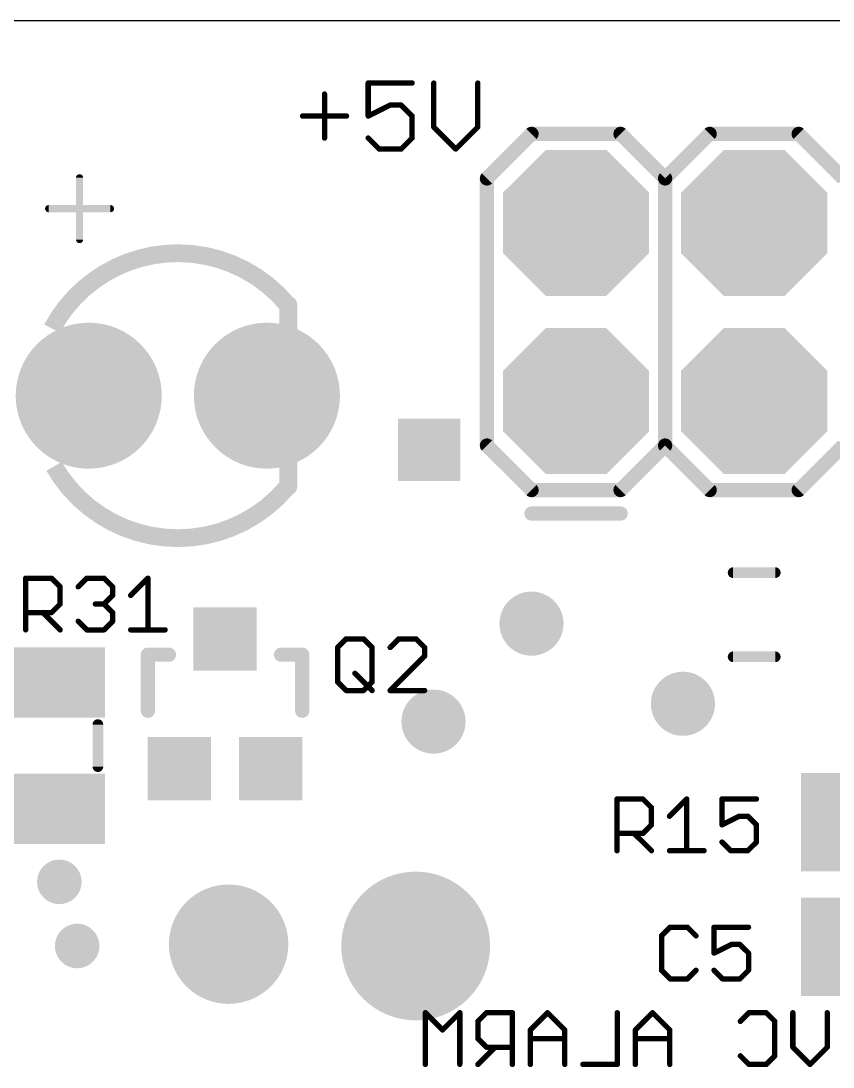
# Model space of a CAD drawing. Extents: x 0 to 96, y -11 to 42.
# Drawn here: x 61.17 to 72.75, y 27.08 to 42 of the extents above; entities that cross this region are included whole.
import ezdxf

# ---------------------------------------------------------------- set-up
doc = ezdxf.new("R2010")
doc.units = 0
for name, color, linetype in [('17', 82, 'CONTINUOUS'), ('18', 82, 'CONTINUOUS'), ('20', 7, 'CONTINUOUS'), ('21', 253, 'CONTINUOUS'), ('22', 253, 'CONTINUOUS'), ('29', 253, 'CONTINUOUS')]:
    doc.layers.add(name, color=color, linetype=linetype)

# ---------------------------------------------------------------- blocks, each defined once
blk = doc.blocks.new('RECT')
blk.add_solid([(-0.5, -0.5), (0.5, -0.5), (-0.5, 0.5), (0.5, 0.5)])
blk = doc.blocks.new('OCTAGONP')
at = {"const_width": 0.5}
blk.add_lwpolyline([(-0.25, -0.1036), (-0.25, 0.1036), (-0.1036, 0.25), (0.1036, 0.25), (0.25, 0.1036), (0.25, -0.1036), (0.1036, -0.25), (-0.1036, -0.25), (-0.25, -0.1036), (-0.25, 0.1036)], dxfattribs=at)
blk = doc.blocks.new('ROUNDP')
at = {"const_width": 0.5}
blk.add_lwpolyline([(0, -0.25, 1), (0, 0.25, 1), (0, -0.25)], format="xyb", dxfattribs=at)
blk = doc.blocks.new('ROUNDV')
at = {"const_width": 0.5}
blk.add_lwpolyline([(0, -0.25, 1), (0, 0.25, 1), (0, -0.25)], format="xyb", dxfattribs=at)

msp = doc.modelspace()

# ---------------------------------------------------------------- linework, layer by layer
at = {"layer": '20'}
msp.add_line((88.0028, 41.9972), (7.9972, 41.9972), dxfattribs=at)
at = {"layer": '21'}
for points, const_width in [([(66.1246, 41.1298, 1), (66.1246, 41.0917)], 0.0381), ([(66.1437, 41.1107, 1), (66.1056, 41.1107)], 0.0381), ([(66.7517, 41.0917, 1), (66.7517, 41.1298)], 0.0381), ([(67.0792, 41.1107, 1), (67.0411, 41.1107)], 0.0381), ([(67.7063, 41.1107, 1), (67.6682, 41.1107)], 0.0381), ([(65.5217, 40.9539, 1), (65.4836, 40.9539)], 0.0381), ([(66.4382, 40.8162, 1), (66.4382, 40.7781)], 0.0381), ([(66.4467, 40.7801, 1), (66.4296, 40.8142)], 0.0381), ([(66.6084, 40.8106, 1), (66.5814, 40.7837)], 0.0381), ([(66.5949, 40.7781, 1), (66.5949, 40.8162)], 0.0381), ([(65.1891, 40.6594, 1), (65.1891, 40.6213)], 0.0381), ([(65.8162, 40.6213, 1), (65.8162, 40.6594)], 0.0381), ([(66.1161, 40.6574, 1), (66.1331, 40.6234)], 0.0381), ([(66.1056, 40.6404, 1), (66.1437, 40.6404)], 0.0381), ([(66.7707, 40.6404, 1), (66.7326, 40.6404)], 0.0381), ([(66.7382, 40.6269, 1), (66.7652, 40.6539)], 0.0381), ([(67.0736, 40.4971, 1), (67.0467, 40.4702)], 0.0381), ([(67.0411, 40.4836, 1), (67.0792, 40.4836)], 0.0381), ([(67.6682, 40.4836, 1), (67.7063, 40.4836)], 0.0381), ([(67.7007, 40.4702, 1), (67.6737, 40.4971)], 0.0381), ([(68.453, 40.4368, 1), (68.453, 40.3352)], 0.1016), ([(68.4889, 40.3501, 1), (68.4171, 40.4219)], 0.1016), ([(69.7589, 40.4219, 1), (69.6871, 40.3501)], 0.1016), ([(69.723, 40.3352, 1), (69.723, 40.4368)], 0.1016), ([(70.993, 40.4368, 1), (70.993, 40.3352)], 0.1016), ([(71.0289, 40.3501, 1), (70.9571, 40.4219)], 0.1016), ([(72.2989, 40.4219, 1), (72.2271, 40.3501)], 0.1016), ([(72.263, 40.3352, 1), (72.263, 40.4368)], 0.1016), ([(65.4836, 40.3269, 1), (65.5217, 40.3269)], 0.0381), ([(66.1381, 40.3403, 1), (66.1111, 40.3134)], 0.0381), ([(66.7326, 40.3269, 1), (66.7707, 40.3269)], 0.0381), ([(66.7652, 40.3134, 1), (66.7382, 40.3403)], 0.0381), ([(66.2814, 40.1892, 1), (66.2814, 40.1511)], 0.0381), ([(66.2679, 40.1566, 1), (66.2949, 40.1836)], 0.0381), ([(66.5814, 40.1836, 1), (66.6084, 40.1566)], 0.0381), ([(66.5949, 40.1511, 1), (66.5949, 40.1892)], 0.0381), ([(67.3602, 40.1836, 1), (67.3871, 40.1566)], 0.0381), ([(67.3602, 40.1566, 1), (67.3871, 40.1836)], 0.0381), ([(67.8688, 39.751, 1), (67.7672, 39.751)], 0.1016), ([(70.4088, 39.751, 1), (70.3072, 39.751)], 0.1016), ([(62.0356, 39.7604, 1), (61.9848, 39.7604)], 0.0508), ([(67.7821, 39.7869, 1), (67.8539, 39.7151)], 0.1016), ([(70.3221, 39.7869, 1), (70.3939, 39.7151)], 0.1016), ([(70.3221, 39.7151, 1), (70.3939, 39.7869)], 0.1016), ([(61.5696, 39.3452, 1), (61.5696, 39.2944)], 0.0508), ([(62.4509, 39.2944, 1), (62.4509, 39.3452)], 0.0508), ([(63.4111, 38.6842, 0.277), (61.6182, 37.6084)], 0.254), ([(61.9848, 38.8791, 1), (62.0356, 38.8791)], 0.0508), ([(64.9721, 37.9531, 0.2226), (63.4111, 38.6842)], 0.254), ([(65.0494, 37.9476, 1), (64.9224, 37.9476)], 0.127), ([(64.9224, 37.4396, 1), (65.0494, 37.4396)], 0.127), ([(67.8539, 35.9769, 1), (67.7821, 35.9051)], 0.1016), ([(67.7672, 35.941, 1), (67.8688, 35.941)], 0.1016), ([(70.3939, 35.9769, 1), (70.3221, 35.9051)], 0.1016), ([(70.3072, 35.941, 1), (70.4088, 35.941)], 0.1016), ([(70.3939, 35.9051, 1), (70.3221, 35.9769)], 0.1016), ([(65.0494, 35.814, 1), (64.9224, 35.814)], 0.127), ([(61.6468, 35.644, 0.2691), (63.4111, 34.6202)], 0.254), ([(63.4111, 34.6202, 0.2206), (64.9623, 35.3396)], 0.254), ([(64.9224, 35.3568, 1), (65.0494, 35.3568)], 0.127), ([(68.453, 35.3568, 1), (68.453, 35.2552)], 0.1016), ([(68.4171, 35.2701, 1), (68.4889, 35.3419)], 0.1016), ([(69.6871, 35.3419, 1), (69.7589, 35.2701)], 0.1016), ([(69.723, 35.2552, 1), (69.723, 35.3568)], 0.1016), ([(70.993, 35.3568, 1), (70.993, 35.2552)], 0.1016), ([(70.9571, 35.2701, 1), (71.0289, 35.3419)], 0.1016), ([(72.2271, 35.3419, 1), (72.2989, 35.2701)], 0.1016), ([(72.263, 35.2552, 1), (72.263, 35.3568)], 0.1016), ([(68.453, 35.0218, 1), (68.453, 34.9202)], 0.1016), ([(69.723, 34.9202, 1), (69.723, 35.0218)], 0.1016), ([(61.2611, 34.0493, 1), (61.223, 34.0493)], 0.0381), ([(61.2421, 34.0684, 1), (61.2421, 34.0303)], 0.0381), ([(61.6241, 34.0628, 1), (61.5972, 34.0359)], 0.0381), ([(61.6107, 34.0303, 1), (61.6107, 34.0684)], 0.0381), ([(62.1133, 34.0684, 1), (62.1133, 34.0303)], 0.0381), ([(62.1268, 34.0359, 1), (62.0999, 34.0628)], 0.0381), ([(62.3726, 34.0628, 1), (62.3456, 34.0359)], 0.0381), ([(62.3591, 34.0303, 1), (62.3591, 34.0684)], 0.0381), ([(63.0037, 34.0493, 1), (62.9656, 34.0493)], 0.0381), ([(62.9981, 34.0359, 1), (62.9712, 34.0628)], 0.0381), ([(61.7526, 33.9265, 1), (61.7145, 33.9265)], 0.0381), ([(61.7201, 33.913, 1), (61.747, 33.9399)], 0.0381), ([(61.977, 33.9399, 1), (62.0039, 33.913)], 0.0381), ([(62.501, 33.9265, 1), (62.4629, 33.9265)], 0.0381), ([(62.4685, 33.913, 1), (62.4954, 33.9399)], 0.0381), ([(62.4629, 33.8036, 1), (62.501, 33.8036)], 0.0381), ([(62.4954, 33.7901, 1), (62.4685, 33.8171)], 0.0381), ([(62.7254, 33.8171, 1), (62.7524, 33.7901)], 0.0381), ([(61.2421, 33.5769, 1), (61.2421, 33.5388)], 0.0381), ([(61.5013, 33.5713, 1), (61.4743, 33.5444)], 0.0381), ([(61.5972, 33.5713, 1), (61.6241, 33.5444)], 0.0381), ([(61.6107, 33.5388, 1), (61.6107, 33.5769)], 0.0381), ([(61.7145, 33.6807, 1), (61.7526, 33.6807)], 0.0381), ([(61.747, 33.6672, 1), (61.7201, 33.6942)], 0.0381), ([(62.2362, 33.6998, 1), (62.2362, 33.6617)], 0.0381), ([(62.3726, 33.6942, 1), (62.3456, 33.6672)], 0.0381), ([(62.3456, 33.6942, 1), (62.3726, 33.6672)], 0.0381), ([(62.3591, 33.6617, 1), (62.3591, 33.6998)], 0.0381), ([(62.501, 33.5578, 1), (62.4629, 33.5578)], 0.0381), ([(62.4685, 33.5444, 1), (62.4954, 33.5713)], 0.0381), ([(62.0039, 33.4484, 1), (61.977, 33.4215)], 0.0381), ([(62.4629, 33.435, 1), (62.501, 33.435)], 0.0381), ([(62.4954, 33.4215, 1), (62.4685, 33.4484)], 0.0381), ([(61.223, 33.3121, 1), (61.2611, 33.3121)], 0.0381), ([(61.7201, 33.2986, 1), (61.747, 33.3256)], 0.0381), ([(62.1133, 33.3312, 1), (62.1133, 33.2931)], 0.0381), ([(62.0999, 33.2986, 1), (62.1268, 33.3256)], 0.0381), ([(62.3456, 33.3256, 1), (62.3726, 33.2986)], 0.0381), ([(62.3591, 33.2931, 1), (62.3591, 33.3312)], 0.0381), ([(62.7389, 33.3312, 1), (62.7389, 33.2931)], 0.0381), ([(62.9656, 33.3121, 1), (63.0037, 33.3121)], 0.0381), ([(63.2304, 33.2931, 1), (63.2304, 33.3312)], 0.0381), ([(65.8121, 33.2032, 1), (65.8121, 33.1651)], 0.0381), ([(65.8255, 33.1707, 1), (65.7986, 33.1976)], 0.0381), ([(66.0713, 33.1976, 1), (66.0443, 33.1707)], 0.0381), ([(66.0578, 33.1651, 1), (66.0578, 33.2032)], 0.0381), ([(66.5605, 33.2032, 1), (66.5605, 33.1651)], 0.0381), ([(66.574, 33.1707, 1), (66.547, 33.1976)], 0.0381), ([(66.8197, 33.1976, 1), (66.7928, 33.1707)], 0.0381), ([(66.8062, 33.1651, 1), (66.8062, 33.2032)], 0.0381), ([(62.9842, 33.0088, 1), (62.9842, 32.9072)], 0.1016), ([(63.035, 32.958, 1), (62.9334, 32.958)], 0.1016), ([(63.2842, 32.9072, 1), (63.2842, 33.0088)], 0.1016), ([(64.8842, 33.0088, 1), (64.8842, 32.9072)], 0.1016), ([(65.235, 32.958, 1), (65.1334, 32.958)], 0.1016), ([(65.1842, 32.9072, 1), (65.1842, 33.0088)], 0.1016), ([(65.6757, 33.0747, 1), (65.7027, 33.0478)], 0.0381), ([(65.7082, 33.0613, 1), (65.6702, 33.0613)], 0.0381), ([(66.1997, 33.0613, 1), (66.1616, 33.0613)], 0.0381), ([(66.1672, 33.0478, 1), (66.1942, 33.0747)], 0.0381), ([(66.4241, 33.0747, 1), (66.4511, 33.0478)], 0.0381), ([(66.9481, 33.0613, 1), (66.9101, 33.0613)], 0.0381), ([(66.9156, 33.0478, 1), (66.9426, 33.0747)], 0.0381), ([(66.9426, 32.9249, 1), (66.9156, 32.9519)], 0.0381), ([(66.9101, 32.9384, 1), (66.9481, 32.9384)], 0.0381), ([(65.9484, 32.7061, 1), (65.9215, 32.6792)], 0.0381), ([(65.7027, 32.5832, 1), (65.6757, 32.5563)], 0.0381), ([(65.6702, 32.5698, 1), (65.7082, 32.5698)], 0.0381), ([(66.1616, 32.5698, 1), (66.1997, 32.5698)], 0.0381), ([(66.1942, 32.5563, 1), (66.1672, 32.5832)], 0.0381), ([(65.8121, 32.4659, 1), (65.8121, 32.4278)], 0.0381), ([(65.7986, 32.4334, 1), (65.8255, 32.4604)], 0.0381), ([(66.0443, 32.4604, 1), (66.0713, 32.4334)], 0.0381), ([(66.0578, 32.4278, 1), (66.0578, 32.4659)], 0.0381), ([(66.1672, 32.4334, 1), (66.1942, 32.4604)], 0.0381), ([(66.4376, 32.4659, 1), (66.4376, 32.4278)], 0.0381), ([(66.4241, 32.4604, 1), (66.4511, 32.4334)], 0.0381), ([(66.9291, 32.4278, 1), (66.9291, 32.4659)], 0.0381), ([(62.9334, 32.158, 1), (63.035, 32.158)], 0.1016), ([(65.1334, 32.158, 1), (65.235, 32.158)], 0.1016), ([(62.3093, 31.9611, 1), (62.2331, 31.9611)], 0.0762), ([(62.2331, 31.3611, 1), (62.3093, 31.3611)], 0.0762), ([(69.6722, 30.9188, 1), (69.6722, 30.8807)], 0.0381), ([(69.6912, 30.8997, 1), (69.6532, 30.8997)], 0.0381), ([(70.0543, 30.9132, 1), (70.0273, 30.8863)], 0.0381), ([(70.0408, 30.8807, 1), (70.0408, 30.9188)], 0.0381), ([(70.6854, 30.8997, 1), (70.6473, 30.8997)], 0.0381), ([(70.6798, 30.8863, 1), (70.6529, 30.9132)], 0.0381), ([(71.169, 30.9188, 1), (71.169, 30.8807)], 0.0381), ([(71.1881, 30.8997, 1), (71.15, 30.8997)], 0.0381), ([(71.6605, 30.8807, 1), (71.6605, 30.9188)], 0.0381), ([(70.1827, 30.7769, 1), (70.1446, 30.7769)], 0.0381), ([(70.1502, 30.7634, 1), (70.1772, 30.7903)], 0.0381), ([(70.4071, 30.6675, 1), (70.4341, 30.6405)], 0.0381), ([(71.4148, 30.673, 1), (71.4148, 30.6349)], 0.0381), ([(71.4233, 30.6369, 1), (71.4063, 30.671)], 0.0381), ([(71.5511, 30.6675, 1), (71.5242, 30.6405)], 0.0381), ([(71.5376, 30.6349, 1), (71.5376, 30.673)], 0.0381), ([(69.6722, 30.4273, 1), (69.6722, 30.3892)], 0.0381), ([(69.9314, 30.4217, 1), (69.9045, 30.3948)], 0.0381), ([(70.0273, 30.4217, 1), (70.0543, 30.3948)], 0.0381), ([(70.0408, 30.3892, 1), (70.0408, 30.4273)], 0.0381), ([(70.1446, 30.5311, 1), (70.1827, 30.5311)], 0.0381), ([(70.1772, 30.5176, 1), (70.1502, 30.5446)], 0.0381), ([(71.1605, 30.5482, 1), (71.1776, 30.5141)], 0.0381), ([(71.15, 30.5311, 1), (71.1881, 30.5311)], 0.0381), ([(71.6796, 30.5311, 1), (71.6415, 30.5311)], 0.0381), ([(71.647, 30.5176, 1), (71.674, 30.5446)], 0.0381), ([(71.1825, 30.2988, 1), (71.1556, 30.2719)], 0.0381), ([(71.6415, 30.2854, 1), (71.6796, 30.2854)], 0.0381), ([(71.674, 30.2719, 1), (71.647, 30.2988)], 0.0381), ([(69.6532, 30.1625, 1), (69.6912, 30.1625)], 0.0381), ([(70.1502, 30.149, 1), (70.1772, 30.176)], 0.0381), ([(70.4206, 30.1816, 1), (70.4206, 30.1435)], 0.0381), ([(70.6473, 30.1625, 1), (70.6854, 30.1625)], 0.0381), ([(70.9121, 30.1435, 1), (70.9121, 30.1816)], 0.0381), ([(71.2919, 30.1816, 1), (71.2919, 30.1435)], 0.0381), ([(71.2784, 30.149, 1), (71.3054, 30.176)], 0.0381), ([(71.5242, 30.176, 1), (71.5511, 30.149)], 0.0381), ([(71.5376, 30.1435, 1), (71.5376, 30.1816)], 0.0381), ([(70.4301, 29.09, 1), (70.4301, 29.0519)], 0.0381), ([(70.4435, 29.0575, 1), (70.4166, 29.0844)], 0.0381), ([(70.6893, 29.0844, 1), (70.6623, 29.0575)], 0.0381), ([(70.6758, 29.0519, 1), (70.6758, 29.09)], 0.0381), ([(71.0556, 29.09, 1), (71.0556, 29.0519)], 0.0381), ([(71.0747, 29.0709, 1), (71.0366, 29.0709)], 0.0381), ([(71.5471, 29.0519, 1), (71.5471, 29.09)], 0.0381), ([(70.2937, 28.9615, 1), (70.3207, 28.9346)], 0.0381), ([(70.3263, 28.9481, 1), (70.2882, 28.9481)], 0.0381), ([(70.7852, 28.9346, 1), (70.8122, 28.9615)], 0.0381), ([(71.3014, 28.8442, 1), (71.3014, 28.8061)], 0.0381), ([(71.3099, 28.8081, 1), (71.2928, 28.8422)], 0.0381), ([(71.4377, 28.8387, 1), (71.4108, 28.8117)], 0.0381), ([(71.4242, 28.8061, 1), (71.4242, 28.8442)], 0.0381), ([(71.0471, 28.7194, 1), (71.0641, 28.6853)], 0.0381), ([(71.0366, 28.7023, 1), (71.0747, 28.7023)], 0.0381), ([(71.5661, 28.7023, 1), (71.5281, 28.7023)], 0.0381), ([(71.5336, 28.6888, 1), (71.5606, 28.7158)], 0.0381), ([(70.3207, 28.47, 1), (70.2937, 28.4431)], 0.0381), ([(70.2882, 28.4566, 1), (70.3263, 28.4566)], 0.0381), ([(70.4301, 28.3528, 1), (70.4301, 28.3147)], 0.0381), ([(70.4166, 28.3202, 1), (70.4435, 28.3472)], 0.0381), ([(70.6623, 28.3472, 1), (70.6893, 28.3202)], 0.0381), ([(70.6758, 28.3147, 1), (70.6758, 28.3528)], 0.0381), ([(70.8122, 28.4431, 1), (70.7852, 28.47)], 0.0381), ([(71.0691, 28.47, 1), (71.0421, 28.4431)], 0.0381), ([(71.1785, 28.3528, 1), (71.1785, 28.3147)], 0.0381), ([(71.165, 28.3202, 1), (71.192, 28.3472)], 0.0381), ([(71.4108, 28.3472, 1), (71.4377, 28.3202)], 0.0381), ([(71.4242, 28.3147, 1), (71.4242, 28.3528)], 0.0381), ([(71.5281, 28.4566, 1), (71.5661, 28.4566)], 0.0381), ([(71.5606, 28.4431, 1), (71.5336, 28.47)], 0.0381)]:
    msp.add_lwpolyline(points, format="xyb", dxfattribs=dict(at, const_width=const_width))
for points, const_width in [([(66.7517, 41.1107), (66.1246, 41.1107)], 0.0762), ([(66.1246, 41.1107), (66.1246, 40.6404)], 0.0762), ([(67.0601, 41.1107), (67.0601, 40.4836)], 0.0762), ([(67.6872, 40.4836), (67.6872, 41.1107)], 0.0762), ([(65.5026, 40.9539), (65.5026, 40.3269)], 0.0762), ([(66.1246, 40.6404), (66.4382, 40.7972)], 0.0762), ([(66.4382, 40.7972), (66.5949, 40.7972)], 0.0762), ([(66.5949, 40.7972), (66.7517, 40.6404)], 0.0762), ([(65.1891, 40.6404), (65.8162, 40.6404)], 0.0762), ([(66.7517, 40.6404), (66.7517, 40.3269)], 0.0762), ([(67.0601, 40.4836), (67.3737, 40.1701)], 0.0762), ([(67.3737, 40.1701), (67.6872, 40.4836)], 0.0762), ([(67.818, 39.751), (68.453, 40.386)], 0.2032), ([(68.453, 40.386), (69.723, 40.386)], 0.2032), ([(69.723, 40.386), (70.358, 39.751)], 0.2032), ([(70.358, 39.751), (70.993, 40.386)], 0.2032), ([(70.993, 40.386), (72.263, 40.386)], 0.2032), ([(72.263, 40.386), (72.898, 39.751)], 0.2032), ([(66.2814, 40.1701), (66.1246, 40.3269)], 0.0762), ([(66.7517, 40.3269), (66.5949, 40.1701)], 0.0762), ([(66.5949, 40.1701), (66.2814, 40.1701)], 0.0762), ([(67.818, 35.941), (67.818, 39.751)], 0.2032), ([(70.358, 39.751), (70.358, 35.941)], 0.2032), ([(62.0102, 39.7604), (62.0102, 38.8791)], 0.1016), ([(61.5696, 39.3198), (62.4509, 39.3198)], 0.1016), ([(64.9859, 37.9476), (64.9859, 37.4396)], 0.254), ([(67.818, 35.941), (68.453, 35.306)], 0.2032), ([(69.723, 35.306), (70.358, 35.941)], 0.2032), ([(70.358, 35.941), (70.993, 35.306)], 0.2032), ([(72.263, 35.306), (72.898, 35.941)], 0.2032), ([(64.9859, 35.3568), (64.9859, 35.814)], 0.254), ([(68.453, 35.306), (69.723, 35.306)], 0.2032), ([(70.993, 35.306), (72.263, 35.306)], 0.2032), ([(69.723, 34.971), (68.453, 34.971)], 0.2032), ([(61.2421, 33.3121), (61.2421, 34.0493)], 0.0762), ([(61.2421, 34.0493), (61.6107, 34.0493)], 0.0762), ([(61.6107, 34.0493), (61.7335, 33.9265)], 0.0762), ([(61.9905, 33.9265), (62.1133, 34.0493)], 0.0762), ([(62.1133, 34.0493), (62.3591, 34.0493)], 0.0762), ([(62.3591, 34.0493), (62.482, 33.9265)], 0.0762), ([(62.7389, 33.8036), (62.9846, 34.0493)], 0.0762), ([(62.9846, 34.0493), (62.9846, 33.3121)], 0.0762), ([(61.7335, 33.9265), (61.7335, 33.6807)], 0.0762), ([(62.482, 33.9265), (62.482, 33.8036)], 0.0762), ([(62.482, 33.8036), (62.3591, 33.6807)], 0.0762), ([(61.6107, 33.5578), (61.2421, 33.5578)], 0.0762), ([(61.4878, 33.5578), (61.7335, 33.3121)], 0.0762), ([(61.7335, 33.6807), (61.6107, 33.5578)], 0.0762), ([(62.3591, 33.6807), (62.2362, 33.6807)], 0.0762), ([(62.3591, 33.6807), (62.482, 33.5578)], 0.0762), ([(62.482, 33.5578), (62.482, 33.435)], 0.0762), ([(62.1133, 33.3121), (61.9905, 33.435)], 0.0762), ([(62.482, 33.435), (62.3591, 33.3121)], 0.0762), ([(62.3591, 33.3121), (62.1133, 33.3121)], 0.0762), ([(62.7389, 33.3121), (63.2304, 33.3121)], 0.0762), ([(65.6892, 33.0613), (65.8121, 33.1841)], 0.0762), ([(65.8121, 33.1841), (66.0578, 33.1841)], 0.0762), ([(66.0578, 33.1841), (66.1807, 33.0613)], 0.0762), ([(66.5605, 33.1841), (66.4376, 33.0613)], 0.0762), ([(66.8062, 33.1841), (66.5605, 33.1841)], 0.0762), ([(66.9291, 33.0613), (66.8062, 33.1841)], 0.0762), ([(63.2842, 32.958), (62.9842, 32.958)], 0.2032), ([(62.9842, 32.958), (62.9842, 32.158)], 0.2032), ([(64.8842, 32.958), (65.1842, 32.958)], 0.2032), ([(65.1842, 32.958), (65.1842, 32.158)], 0.2032), ([(65.6892, 32.5698), (65.6892, 33.0613)], 0.0762), ([(66.1807, 33.0613), (66.1807, 32.5698)], 0.0762), ([(66.4376, 32.4469), (66.9291, 32.9384)], 0.0762), ([(66.9291, 32.9384), (66.9291, 33.0613)], 0.0762), ([(65.9349, 32.6926), (66.1807, 32.4469)], 0.0762), ([(65.8121, 32.4469), (65.6892, 32.5698)], 0.0762), ([(66.1807, 32.5698), (66.0578, 32.4469)], 0.0762), ([(66.0578, 32.4469), (65.8121, 32.4469)], 0.0762), ([(66.9291, 32.4469), (66.4376, 32.4469)], 0.0762), ([(62.2712, 31.3611), (62.2712, 31.9611)], 0.1524), ([(69.6722, 30.1625), (69.6722, 30.8997)], 0.0762), ([(69.6722, 30.8997), (70.0408, 30.8997)], 0.0762), ([(70.0408, 30.8997), (70.1637, 30.7769)], 0.0762), ([(70.4206, 30.654), (70.6664, 30.8997)], 0.0762), ([(70.6664, 30.8997), (70.6664, 30.1625)], 0.0762), ([(71.6605, 30.8997), (71.169, 30.8997)], 0.0762), ([(71.169, 30.8997), (71.169, 30.5311)], 0.0762), ([(70.1637, 30.7769), (70.1637, 30.5311)], 0.0762), ([(71.169, 30.5311), (71.4148, 30.654)], 0.0762), ([(71.4148, 30.654), (71.5376, 30.654)], 0.0762), ([(71.5376, 30.654), (71.6605, 30.5311)], 0.0762), ([(70.0408, 30.4082), (69.6722, 30.4082)], 0.0762), ([(69.9179, 30.4082), (70.1637, 30.1625)], 0.0762), ([(70.1637, 30.5311), (70.0408, 30.4082)], 0.0762), ([(71.6605, 30.5311), (71.6605, 30.2854)], 0.0762), ([(71.2919, 30.1625), (71.169, 30.2854)], 0.0762), ([(71.6605, 30.2854), (71.5376, 30.1625)], 0.0762), ([(70.4206, 30.1625), (70.9121, 30.1625)], 0.0762), ([(71.5376, 30.1625), (71.2919, 30.1625)], 0.0762), ([(70.4301, 29.0709), (70.3072, 28.9481)], 0.0762), ([(70.6758, 29.0709), (70.4301, 29.0709)], 0.0762), ([(70.7987, 28.9481), (70.6758, 29.0709)], 0.0762), ([(71.5471, 29.0709), (71.0556, 29.0709)], 0.0762), ([(71.0556, 29.0709), (71.0556, 28.7023)], 0.0762), ([(70.3072, 28.9481), (70.3072, 28.4566)], 0.0762), ([(71.0556, 28.7023), (71.3014, 28.8252)], 0.0762), ([(71.3014, 28.8252), (71.4242, 28.8252)], 0.0762), ([(71.4242, 28.8252), (71.5471, 28.7023)], 0.0762), ([(71.5471, 28.7023), (71.5471, 28.4566)], 0.0762), ([(70.3072, 28.4566), (70.4301, 28.3337)], 0.0762), ([(70.4301, 28.3337), (70.6758, 28.3337)], 0.0762), ([(70.6758, 28.3337), (70.7987, 28.4566)], 0.0762), ([(71.1785, 28.3337), (71.0556, 28.4566)], 0.0762), ([(71.4242, 28.3337), (71.1785, 28.3337)], 0.0762), ([(71.5471, 28.4566), (71.4242, 28.3337)], 0.0762)]:
    msp.add_lwpolyline(points, dxfattribs=dict(at, const_width=const_width))
at = {"layer": '22'}
for points, const_width in [([(71.928, 34.128), (71.328, 34.128)], 0.1524), ([(71.928, 32.928), (71.328, 32.928)], 0.1524), ([(67.1856, 27.606), (66.9399, 27.8517)], 0.0762), ([(66.9399, 27.8517), (66.9399, 27.1145)], 0.0762), ([(67.4314, 27.8517), (67.1856, 27.606)], 0.0762), ([(67.4314, 27.1145), (67.4314, 27.8517)], 0.0762), ([(67.8112, 27.8517), (67.6883, 27.7289)], 0.0762), ([(67.6883, 27.7289), (67.6883, 27.4831)], 0.0762), ([(68.1798, 27.8517), (67.8112, 27.8517)], 0.0762), ([(68.1798, 27.1145), (68.1798, 27.8517)], 0.0762), ([(68.6825, 27.8517), (68.4367, 27.606)], 0.0762), ([(68.9282, 27.606), (68.6825, 27.8517)], 0.0762), ([(69.6766, 27.8517), (69.6766, 27.1145)], 0.0762), ([(70.1793, 27.8517), (69.9336, 27.606)], 0.0762), ([(70.425, 27.606), (70.1793, 27.8517)], 0.0762), ([(71.4304, 27.7289), (71.5533, 27.8517)], 0.0762), ([(71.5533, 27.8517), (71.799, 27.8517)], 0.0762), ([(71.799, 27.8517), (71.9219, 27.7289)], 0.0762), ([(71.9219, 27.7289), (71.9219, 27.2374)], 0.0762), ([(72.1788, 27.3602), (72.1788, 27.8517)], 0.0762), ([(72.6703, 27.8517), (72.6703, 27.3602)], 0.0762), ([(68.4367, 27.606), (68.4367, 27.1145)], 0.0762), ([(68.9282, 27.1145), (68.9282, 27.606)], 0.0762), ([(69.9336, 27.606), (69.9336, 27.1145)], 0.0762), ([(70.425, 27.1145), (70.425, 27.606)], 0.0762), ([(67.6883, 27.4831), (67.8112, 27.3602)], 0.0762), ([(68.9282, 27.4831), (68.4367, 27.4831)], 0.0762), ([(70.425, 27.4831), (69.9336, 27.4831)], 0.0762), ([(67.934, 27.3602), (67.6883, 27.1145)], 0.0762), ([(67.8112, 27.3602), (68.1798, 27.3602)], 0.0762), ([(72.4245, 27.1145), (72.1788, 27.3602)], 0.0762), ([(72.6703, 27.3602), (72.4245, 27.1145)], 0.0762), ([(71.5533, 27.1145), (71.4304, 27.2374)], 0.0762), ([(71.9219, 27.2374), (71.799, 27.1145)], 0.0762), ([(69.6766, 27.1145), (69.1851, 27.1145)], 0.0762), ([(71.799, 27.1145), (71.5533, 27.1145)], 0.0762)]:
    msp.add_lwpolyline(points, dxfattribs=dict(at, const_width=const_width))
for points, const_width in [([(71.328, 34.1661, 1), (71.328, 34.0899)], 0.0762), ([(71.928, 34.0899, 1), (71.928, 34.1661)], 0.0762), ([(71.328, 32.9661, 1), (71.328, 32.8899)], 0.0762), ([(71.928, 32.8899, 1), (71.928, 32.9661)], 0.0762), ([(66.802, 27.8697, 1), (66.802, 29.7375, 1), (66.802, 27.8697)], 0.254), ([(66.9534, 27.8652, 1), (66.9264, 27.8383)], 0.0381), ([(66.9589, 27.8517, 1), (66.9208, 27.8517)], 0.0381), ([(67.4504, 27.8517, 1), (67.4123, 27.8517)], 0.0381), ([(67.4448, 27.8383, 1), (67.4179, 27.8652)], 0.0381), ([(67.6748, 27.7423, 1), (67.7018, 27.7154)], 0.0381), ([(67.7074, 27.7289, 1), (67.6693, 27.7289)], 0.0381), ([(67.8112, 27.8708, 1), (67.8112, 27.8327)], 0.0381), ([(67.8246, 27.8383, 1), (67.7977, 27.8652)], 0.0381), ([(68.1988, 27.8517, 1), (68.1607, 27.8517)], 0.0381), ([(68.1798, 27.8327, 1), (68.1798, 27.8708)], 0.0381), ([(68.6959, 27.8652, 1), (68.669, 27.8383)], 0.0381), ([(68.6959, 27.8383, 1), (68.669, 27.8652)], 0.0381), ([(69.6957, 27.8517, 1), (69.6576, 27.8517)], 0.0381), ([(70.1928, 27.8652, 1), (70.1658, 27.8383)], 0.0381), ([(70.1928, 27.8383, 1), (70.1658, 27.8652)], 0.0381), ([(71.4169, 27.7423, 1), (71.4439, 27.7154)], 0.0381), ([(71.5533, 27.8708, 1), (71.5533, 27.8327)], 0.0381), ([(71.5667, 27.8383, 1), (71.5398, 27.8652)], 0.0381), ([(71.8125, 27.8652, 1), (71.7855, 27.8383)], 0.0381), ([(71.799, 27.8327, 1), (71.799, 27.8708)], 0.0381), ([(71.9409, 27.7289, 1), (71.9028, 27.7289)], 0.0381), ([(71.9084, 27.7154, 1), (71.9353, 27.7423)], 0.0381), ([(72.1979, 27.8517, 1), (72.1598, 27.8517)], 0.0381), ([(72.6893, 27.8517, 1), (72.6512, 27.8517)], 0.0381), ([(67.1722, 27.6195, 1), (67.1991, 27.5925)], 0.0381), ([(67.1722, 27.5925, 1), (67.1991, 27.6195)], 0.0381), ([(68.4233, 27.6195, 1), (68.4502, 27.5925)], 0.0381), ([(68.4558, 27.606, 1), (68.4177, 27.606)], 0.0381), ([(68.9473, 27.606, 1), (68.9092, 27.606)], 0.0381), ([(68.9147, 27.5925, 1), (68.9417, 27.6195)], 0.0381), ([(69.9201, 27.6195, 1), (69.947, 27.5925)], 0.0381), ([(69.9526, 27.606, 1), (69.9145, 27.606)], 0.0381), ([(70.4441, 27.606, 1), (70.406, 27.606)], 0.0381), ([(70.4116, 27.5925, 1), (70.4385, 27.6195)], 0.0381), ([(67.7018, 27.4966, 1), (67.6748, 27.4696)], 0.0381), ([(67.6693, 27.4831, 1), (67.7074, 27.4831)], 0.0381), ([(68.4367, 27.5022, 1), (68.4367, 27.4641)], 0.0381), ([(68.9282, 27.4641, 1), (68.9282, 27.5022)], 0.0381), ([(69.9336, 27.5022, 1), (69.9336, 27.4641)], 0.0381), ([(70.425, 27.4641, 1), (70.425, 27.5022)], 0.0381), ([(67.8112, 27.3793, 1), (67.8112, 27.3412)], 0.0381), ([(67.7977, 27.3468, 1), (67.8246, 27.3737)], 0.0381), ([(67.9475, 27.3468, 1), (67.9206, 27.3737)], 0.0381), ([(68.1798, 27.3412, 1), (68.1798, 27.3793)], 0.0381), ([(72.1923, 27.3737, 1), (72.1653, 27.3468)], 0.0381), ([(72.1598, 27.3602, 1), (72.1979, 27.3602)], 0.0381), ([(72.6512, 27.3602, 1), (72.6893, 27.3602)], 0.0381), ([(72.6838, 27.3468, 1), (72.6568, 27.3737)], 0.0381), ([(71.4439, 27.2508, 1), (71.4169, 27.2239)], 0.0381), ([(71.9028, 27.2374, 1), (71.9409, 27.2374)], 0.0381), ([(71.9353, 27.2239, 1), (71.9084, 27.2508)], 0.0381), ([(66.9208, 27.1145, 1), (66.9589, 27.1145)], 0.0381), ([(67.4123, 27.1145, 1), (67.4504, 27.1145)], 0.0381), ([(67.6748, 27.128, 1), (67.7018, 27.101)], 0.0381), ([(68.1607, 27.1145, 1), (68.1988, 27.1145)], 0.0381), ([(68.4177, 27.1145, 1), (68.4558, 27.1145)], 0.0381), ([(68.9092, 27.1145, 1), (68.9473, 27.1145)], 0.0381), ([(69.1851, 27.1335, 1), (69.1851, 27.0954)], 0.0381), ([(69.6576, 27.1145, 1), (69.6957, 27.1145)], 0.0381), ([(69.6766, 27.0954, 1), (69.6766, 27.1335)], 0.0381), ([(69.9145, 27.1145, 1), (69.9526, 27.1145)], 0.0381), ([(70.406, 27.1145, 1), (70.4441, 27.1145)], 0.0381), ([(71.5533, 27.1335, 1), (71.5533, 27.0954)], 0.0381), ([(71.5398, 27.101, 1), (71.5667, 27.128)], 0.0381), ([(71.7855, 27.128, 1), (71.8125, 27.101)], 0.0381), ([(71.799, 27.0954, 1), (71.799, 27.1335)], 0.0381), ([(72.4111, 27.128, 1), (72.438, 27.101)], 0.0381), ([(72.4111, 27.101, 1), (72.438, 27.128)], 0.0381)]:
    msp.add_lwpolyline(points, format="xyb", dxfattribs=dict(at, const_width=const_width))

# ---------------------------------------------------------------- block references
at = {"layer": '17', "xscale": 1.8796, "yscale": 1.8796}
for name, p in [('OCTAGONP', (69.088, 39.116)), ('OCTAGONP', (69.088, 39.116)), ('OCTAGONP', (71.628, 39.116)), ('OCTAGONP', (71.628, 39.116)), ('ROUNDP', (62.1411, 36.6522)), ('ROUNDP', (62.1411, 36.6522)), ('ROUNDP', (64.6811, 36.6522)), ('ROUNDP', (64.6811, 36.6522)), ('OCTAGONP', (69.088, 36.576)), ('OCTAGONP', (69.088, 36.576)), ('OCTAGONP', (71.628, 36.576)), ('OCTAGONP', (71.628, 36.576))]:
    msp.add_blockref(name, p, dxfattribs=at)
at = {"layer": '17', "xscale": 1.5, "yscale": 1.5, "rotation": 90}
for p in [(64.135, 28.829), (64.135, 28.829), (66.802, 28.829), (66.802, 28.829)]:
    msp.add_blockref('ROUNDP', p, dxfattribs=at)
at = {"layer": '18'}
for p, xscale, yscale in [((68.453, 33.401), 0.9144, 0.9144), ((70.612, 32.258), 0.9144, 0.9144), ((67.056, 32.004), 0.9144, 0.9144), ((61.722, 29.718), 0.635, 0.635), ((61.976, 28.8036), 0.635, 0.635)]:
    msp.add_blockref('ROUNDV', p, dxfattribs=dict(at, xscale=xscale, yscale=yscale))
at = {"layer": '21', "xscale": 0.889, "yscale": 0.889}
msp.add_blockref('RECT', (66.9925, 35.8775), dxfattribs=at)
at = {"layer": '29'}
for name, p, xscale, yscale in [('OCTAGONP', (69.088, 39.116), 2.0828, 2.0828), ('OCTAGONP', (71.628, 39.116), 2.0828, 2.0828), ('ROUNDP', (62.1411, 36.6522), 2.0828, 2.0828), ('ROUNDP', (64.6811, 36.6522), 2.0828, 2.0828), ('OCTAGONP', (69.088, 36.576), 2.0828, 2.0828), ('OCTAGONP', (71.628, 36.576), 2.0828, 2.0828), ('RECT', (64.0842, 33.183), 0.9032, 0.9032), ('RECT', (63.4342, 31.333), 0.9032, 0.9032), ('RECT', (64.7342, 31.333), 0.9032, 0.9032), ('RECT', (72.7981, 30.5689), 1.0032, 1.4032)]:
    msp.add_blockref(name, p, dxfattribs=dict(at, xscale=xscale, yscale=yscale))
for name, p, xscale, yscale, rotation in [('RECT', (61.6712, 32.5611), 1.0032, 1.4032, 90), ('RECT', (61.6712, 30.7611), 1.0032, 1.4032, 90), ('ROUNDP', (64.135, 28.829), 1.7032, 1.7032, 90), ('ROUNDP', (66.802, 28.829), 1.7032, 1.7032, 90), ('RECT', (72.7981, 28.7909), 1.0032, 1.4032, 180)]:
    msp.add_blockref(name, p, dxfattribs=dict(at, xscale=xscale, yscale=yscale, rotation=rotation))

doc.saveas('drawing.dxf')
